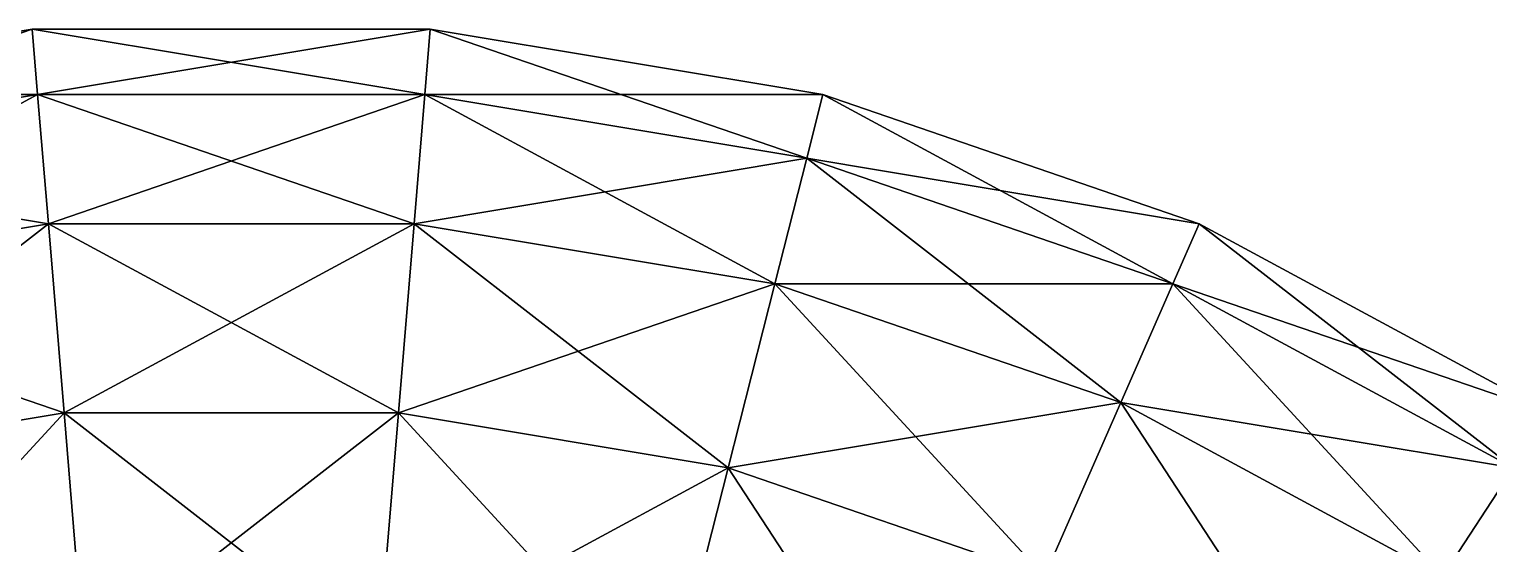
# Model space of a CAD drawing. Extents: x 0 to 100000, y 0 to 11296.
# Drawn here: x 23373 to 27901, y 7047 to 8645 of the extents above; entities that cross this region are included whole.
import ezdxf

# ---------------------------------------------------------------- set-up
doc = ezdxf.new("R2010")
doc.units = 0

msp = doc.modelspace()

# ---------------------------------------------------------------- linework, layer by layer
for points in [[(22215.195313, 8244.013672, 72118.5625), (22165.146484, 8441.65625, 73340.351563), (23382.773438, 8644.84082, 73340.351563)], [(23382.773438, 8644.84082, 73340.351563), (22165.146484, 8441.65625, 73340.351563), (23382.773438, 8644.84082, 74579.046875)], [(22165.146484, 8441.65625, 73340.351563), (22165.146484, 8441.65625, 74579.046875), (23382.773438, 8644.84082, 74579.046875)], [(23382.773438, 8644.84082, 74579.046875), (22165.146484, 8441.65625, 74579.046875), (23399.605469, 8441.65625, 75800.84375)], [(23382.773438, 8644.84082, 73340.351563), (23399.605469, 8441.65625, 72118.5625), (22215.195313, 8244.013672, 72118.5625)], [(24617.232422, 8644.84082, 74579.046875), (24617.232422, 8644.84082, 73340.351563), (23382.773438, 8644.84082, 73340.351563)], [(23382.773438, 8644.84082, 73340.351563), (24617.232422, 8644.84082, 73340.351563), (23399.605469, 8441.65625, 72118.5625)], [(23382.773438, 8644.84082, 73340.351563), (23382.773438, 8644.84082, 74579.046875), (24617.232422, 8644.84082, 74579.046875)], [(24617.232422, 8644.84082, 74579.046875), (23382.773438, 8644.84082, 74579.046875), (24600.394531, 8441.65625, 75800.84375)], [(23382.773438, 8644.84082, 74579.046875), (23399.605469, 8441.65625, 75800.84375), (24600.394531, 8441.65625, 75800.84375)], [(24617.232422, 8644.84082, 73340.351563), (24600.394531, 8441.65625, 72118.5625), (23399.605469, 8441.65625, 72118.5625)], [(24617.232422, 8644.84082, 73340.351563), (25834.853516, 8441.65625, 73340.351563), (24600.394531, 8441.65625, 72118.5625)], [(24617.232422, 8644.84082, 74579.046875), (24600.394531, 8441.65625, 75800.84375), (25784.804688, 8244.013672, 75800.84375)], [(25834.853516, 8441.65625, 74579.046875), (25834.853516, 8441.65625, 73340.351563), (24617.232422, 8644.84082, 73340.351563)], [(25784.804688, 8244.013672, 75800.84375), (25834.853516, 8441.65625, 74579.046875), (24617.232422, 8644.84082, 74579.046875)], [(24617.232422, 8644.84082, 74579.046875), (25834.853516, 8441.65625, 74579.046875), (24617.232422, 8644.84082, 73340.351563)], [(22165.146484, 8441.65625, 74579.046875), (22215.195313, 8244.013672, 75800.84375), (23399.605469, 8441.65625, 75800.84375)], [(22215.195313, 8244.013672, 72118.5625), (23399.605469, 8441.65625, 72118.5625), (22313.933594, 7854.118164, 70946.984375)], [(23399.605469, 8441.65625, 75800.84375), (22215.195313, 8244.013672, 75800.84375), (23432.822266, 8040.827637, 76972.421875)], [(23399.605469, 8441.65625, 72118.5625), (23432.822266, 8040.827637, 70946.984375), (22313.933594, 7854.118164, 70946.984375)], [(23399.605469, 8441.65625, 72118.5625), (24600.394531, 8441.65625, 72118.5625), (23432.822266, 8040.827637, 70946.984375)], [(24600.394531, 8441.65625, 75800.84375), (23399.605469, 8441.65625, 75800.84375), (24567.177734, 8040.827637, 76972.421875)], [(23399.605469, 8441.65625, 75800.84375), (23432.822266, 8040.827637, 76972.421875), (24567.177734, 8040.827637, 76972.421875)], [(24600.394531, 8441.65625, 72118.5625), (24567.177734, 8040.827637, 70946.984375), (23432.822266, 8040.827637, 70946.984375)], [(24600.394531, 8441.65625, 72118.5625), (25784.804688, 8244.013672, 72118.5625), (24567.177734, 8040.827637, 70946.984375)], [(24600.394531, 8441.65625, 75800.84375), (24567.177734, 8040.827637, 76972.421875), (25686.066406, 7854.118164, 76972.421875)], [(25834.853516, 8441.65625, 73340.351563), (25784.804688, 8244.013672, 72118.5625), (24600.394531, 8441.65625, 72118.5625)], [(25784.804688, 8244.013672, 75800.84375), (24600.394531, 8441.65625, 75800.84375), (25686.066406, 7854.118164, 76972.421875)], [(25834.853516, 8441.65625, 73340.351563), (27002.425781, 8040.827637, 73340.351563), (25784.804688, 8244.013672, 72118.5625)], [(25784.804688, 8244.013672, 75800.84375), (26920.525391, 7854.118164, 75800.84375), (25834.853516, 8441.65625, 74579.046875)], [(27002.425781, 8040.827637, 74579.046875), (27002.425781, 8040.827637, 73340.351563), (25834.853516, 8441.65625, 73340.351563)], [(26920.525391, 7854.118164, 75800.84375), (27002.425781, 8040.827637, 74579.046875), (25834.853516, 8441.65625, 74579.046875)], [(25834.853516, 8441.65625, 74579.046875), (27002.425781, 8040.827637, 74579.046875), (25834.853516, 8441.65625, 73340.351563)], [(22215.195313, 8244.013672, 75800.84375), (22313.933594, 7854.118164, 76972.421875), (23432.822266, 8040.827637, 76972.421875)], [(25784.804688, 8244.013672, 72118.5625), (25686.066406, 7854.118164, 70946.984375), (24567.177734, 8040.827637, 70946.984375)], [(25784.804688, 8244.013672, 75800.84375), (25686.066406, 7854.118164, 76972.421875), (26758.964844, 7485.79248, 76972.421875)], [(25784.804688, 8244.013672, 72118.5625), (26920.525391, 7854.118164, 72118.5625), (25686.066406, 7854.118164, 70946.984375)], [(26758.964844, 7485.79248, 76972.421875), (26920.525391, 7854.118164, 75800.84375), (25784.804688, 8244.013672, 75800.84375)], [(27002.425781, 8040.827637, 73340.351563), (26920.525391, 7854.118164, 72118.5625), (25784.804688, 8244.013672, 72118.5625)], [(22313.933594, 7854.118164, 70946.984375), (23432.822266, 8040.827637, 70946.984375), (22458.65625, 7282.606934, 69857.585938)], [(23432.822266, 8040.827637, 76972.421875), (22313.933594, 7854.118164, 76972.421875), (23481.505859, 7453.290039, 78061.8125)], [(23432.822266, 8040.827637, 70946.984375), (23481.505859, 7453.290039, 69857.585938), (22458.65625, 7282.606934, 69857.585938)], [(23432.822266, 8040.827637, 70946.984375), (24567.177734, 8040.827637, 70946.984375), (23481.505859, 7453.290039, 69857.585938)], [(24567.177734, 8040.827637, 76972.421875), (23432.822266, 8040.827637, 76972.421875), (24518.494141, 7453.290039, 78061.8125)], [(23432.822266, 8040.827637, 76972.421875), (23481.505859, 7453.290039, 78061.8125), (24518.494141, 7453.290039, 78061.8125)], [(24567.177734, 8040.827637, 70946.984375), (24518.494141, 7453.290039, 69857.585938), (23481.505859, 7453.290039, 69857.585938)], [(24567.177734, 8040.827637, 76972.421875), (24518.494141, 7453.290039, 78061.8125), (25541.34375, 7282.606934, 78061.8125)], [(24567.177734, 8040.827637, 70946.984375), (25686.066406, 7854.118164, 70946.984375), (24518.494141, 7453.290039, 69857.585938)], [(25686.066406, 7854.118164, 76972.421875), (24567.177734, 8040.827637, 76972.421875), (25541.34375, 7282.606934, 78061.8125)], [(26920.525391, 7854.118164, 75800.84375), (27976.585938, 7282.606934, 75800.84375), (27002.425781, 8040.827637, 74579.046875)], [(27002.425781, 8040.827637, 73340.351563), (28088.103516, 7453.290039, 73340.351563), (26920.525391, 7854.118164, 72118.5625)], [(27976.585938, 7282.606934, 75800.84375), (28088.103516, 7453.290039, 74579.046875), (27002.425781, 8040.827637, 74579.046875)], [(27002.425781, 8040.827637, 74579.046875), (28088.103516, 7453.290039, 74579.046875), (27002.425781, 8040.827637, 73340.351563)], [(28088.103516, 7453.290039, 74579.046875), (28088.103516, 7453.290039, 73340.351563), (27002.425781, 8040.827637, 73340.351563)], [(22313.933594, 7854.118164, 76972.421875), (22458.65625, 7282.606934, 78061.8125), (23481.505859, 7453.290039, 78061.8125)], [(25686.066406, 7854.118164, 70946.984375), (25541.34375, 7282.606934, 69857.585938), (24518.494141, 7453.290039, 69857.585938)], [(25686.066406, 7854.118164, 70946.984375), (26758.964844, 7485.79248, 70946.984375), (25541.34375, 7282.606934, 69857.585938)], [(25686.066406, 7854.118164, 76972.421875), (25541.34375, 7282.606934, 78061.8125), (26522.148438, 6945.896973, 78061.8125)], [(26920.525391, 7854.118164, 72118.5625), (26758.964844, 7485.79248, 70946.984375), (25686.066406, 7854.118164, 70946.984375)], [(26758.964844, 7485.79248, 76972.421875), (25686.066406, 7854.118164, 76972.421875), (26522.148438, 6945.896973, 78061.8125)], [(26920.525391, 7854.118164, 72118.5625), (27976.585938, 7282.606934, 72118.5625), (26758.964844, 7485.79248, 70946.984375)], [(26758.964844, 7485.79248, 76972.421875), (27756.607422, 6945.896973, 76972.421875), (26920.525391, 7854.118164, 75800.84375)], [(28088.103516, 7453.290039, 73340.351563), (27976.585938, 7282.606934, 72118.5625), (26920.525391, 7854.118164, 72118.5625)], [(27756.607422, 6945.896973, 76972.421875), (27976.585938, 7282.606934, 75800.84375), (26920.525391, 7854.118164, 75800.84375)], [(26758.964844, 7485.79248, 70946.984375), (26522.148438, 6945.896973, 69857.585938), (25541.34375, 7282.606934, 69857.585938)], [(26758.964844, 7485.79248, 70946.984375), (27756.607422, 6945.896973, 70946.984375), (26522.148438, 6945.896973, 69857.585938)], [(26758.964844, 7485.79248, 76972.421875), (26522.148438, 6945.896973, 78061.8125), (27434.150391, 6452.344238, 78061.8125)], [(27976.585938, 7282.606934, 72118.5625), (27756.607422, 6945.896973, 70946.984375), (26758.964844, 7485.79248, 70946.984375)], [(27434.150391, 6452.344238, 78061.8125), (27756.607422, 6945.896973, 76972.421875), (26758.964844, 7485.79248, 76972.421875)], [(22458.65625, 7282.606934, 69857.585938), (23481.505859, 7453.290039, 69857.585938), (22645.431641, 6545.068848, 68880.085938)], [(23481.505859, 7453.290039, 78061.8125), (22458.65625, 7282.606934, 78061.8125), (23544.333984, 6695.069336, 79039.3125)], [(23481.505859, 7453.290039, 69857.585938), (23544.333984, 6695.069336, 68880.085938), (22645.431641, 6545.068848, 68880.085938)], [(24518.494141, 7453.290039, 78061.8125), (23481.505859, 7453.290039, 78061.8125), (24455.666016, 6695.069336, 79039.3125)], [(23481.505859, 7453.290039, 78061.8125), (23544.333984, 6695.069336, 79039.3125), (24455.666016, 6695.069336, 79039.3125)], [(23481.505859, 7453.290039, 69857.585938), (24518.494141, 7453.290039, 69857.585938), (23544.333984, 6695.069336, 68880.085938)], [(24518.494141, 7453.290039, 69857.585938), (24455.666016, 6695.069336, 68880.085938), (23544.333984, 6695.069336, 68880.085938)], [(24518.494141, 7453.290039, 69857.585938), (25541.34375, 7282.606934, 69857.585938), (24455.666016, 6695.069336, 68880.085938)], [(24518.494141, 7453.290039, 78061.8125), (24455.666016, 6695.069336, 79039.3125), (25354.576172, 6545.068848, 79039.3125)], [(25541.34375, 7282.606934, 78061.8125), (24518.494141, 7453.290039, 78061.8125), (25354.576172, 6545.068848, 79039.3125)], [(22458.65625, 7282.606934, 78061.8125), (22645.431641, 6545.068848, 79039.3125), (23544.333984, 6695.069336, 79039.3125)], [(25541.34375, 7282.606934, 69857.585938), (25354.576172, 6545.068848, 68880.085938), (24455.666016, 6695.069336, 68880.085938)], [(25541.34375, 7282.606934, 69857.585938), (26522.148438, 6945.896973, 69857.585938), (25354.576172, 6545.068848, 68880.085938)], [(25541.34375, 7282.606934, 78061.8125), (25354.576172, 6545.068848, 79039.3125), (26216.529297, 6249.158691, 79039.3125)], [(26522.148438, 6945.896973, 78061.8125), (25541.34375, 7282.606934, 78061.8125), (26216.529297, 6249.158691, 79039.3125)], [(27976.585938, 7282.606934, 72118.5625), (28924.179688, 6545.068848, 72118.5625), (27756.607422, 6945.896973, 70946.984375)], [(27756.607422, 6945.896973, 76972.421875), (28651.771484, 6249.158691, 76972.421875), (27976.585938, 7282.606934, 75800.84375)]]:
    msp.add_3dface(points)

doc.saveas('drawing.dxf')
